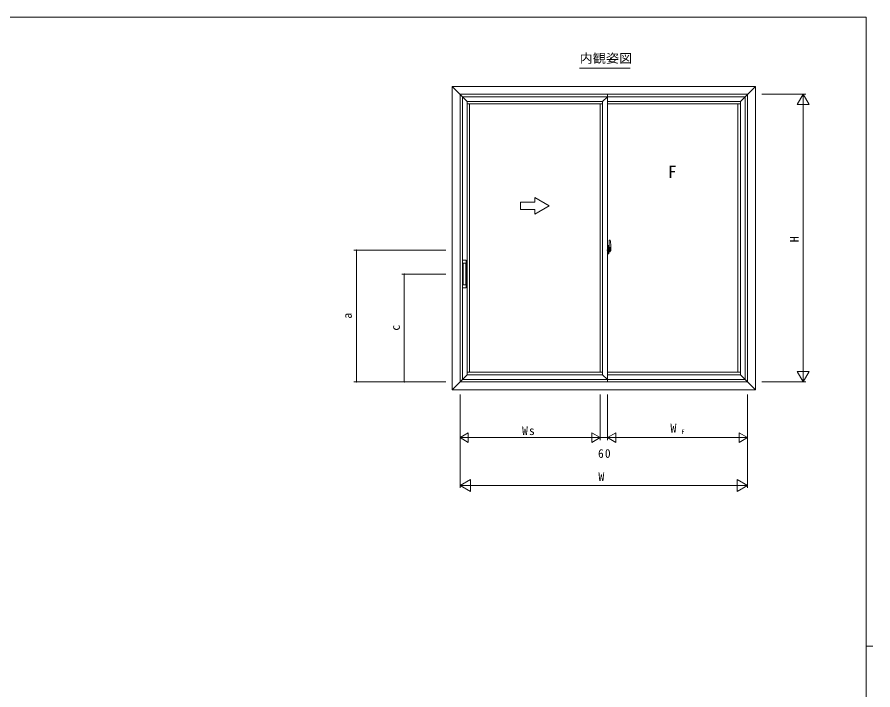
# Model space of a CAD drawing. Units: millimetres on the paper. Extents: x -420 to 373, y -297 to 267.
# Drawn here: x -2 to 355.1, y -16.3 to 264.4 of the extents above; entities that cross this region are included whole.
import ezdxf
from ezdxf.enums import TextEntityAlignment as Align

# ---------------------------------------------------------------- set-up
doc = ezdxf.new("R2010")
doc.units = ezdxf.units.MM
doc.linetypes.add('CHAIN2', pattern=[12, 9, -1, 1, -1])
for name, color, linetype, lineweight in [('0-1_YKK_ZWAK', 7, 'Continuous', 9), ('0-3_YKK_12', 2, 'Continuous', 9), ('0-4_YKK_D', 6, 'Continuous', 9), ('0-5_YKK_A1', 4, 'Continuous', 9)]:
    doc.layers.add(name, color=color, linetype=linetype, lineweight=lineweight)
doc.layers.add('0-2_USER1', color=3, linetype='Continuous')
doc.styles.add('ＭＳ ゴシック', font='')
doc.styles.get('ＭＳ ゴシック').set_extended_font_data('MS Gothic')

msp = doc.modelspace()

# ---------------------------------------------------------------- linework, layer by layer
at = {"layer": '0-1_YKK_ZWAK'}
for p, q in [((352.3, 264.4), (-417.7, 264.4)), ((352.3, 264.4), (352.3, -260.6)), ((352.3, 1.9), (355.1, 1.9))]:
    msp.add_line(p, q, dxfattribs=at)
at = {"layer": '0-3_YKK_12'}
msp.add_line((232.682, 243.134), (253.802, 243.134), dxfattribs=at)
at = {"layer": '0-4_YKK_D'}
for p, q in [((308.787, 232.206), (327.052, 232.206)), ((326.052, 232.206), (323.552, 227.876)), ((326.052, 232.206), (328.552, 227.876)), ((326.052, 232.206), (326.052, 223.546)), ((323.552, 227.876), (328.552, 227.876)), ((326.052, 117.206), (326.052, 227.206)), ((176.817, 167.206), (138.552, 167.206)), ((139.552, 112.206), (139.552, 167.206)), ((176.817, 157.206), (158.552, 157.206)), ((159.552, 157.206), (159.552, 112.206)), ((326.052, 112.206), (326.052, 120.867)), ((326.052, 112.206), (323.552, 116.537)), ((328.552, 116.537), (323.552, 116.537)), ((326.052, 112.206), (328.552, 116.537)), ((176.817, 112.206), (138.552, 112.206)), ((176.817, 112.206), (158.552, 112.206)), ((308.787, 112.206), (327.052, 112.206)), ((182.802, 106.921), (182.802, 87.956)), ((182.802, 106.921), (182.802, 67.956)), ((241.302, 106.921), (241.302, 87.956)), ((241.302, 106.921), (241.302, 87.956)), ((244.302, 106.921), (244.302, 87.956)), ((244.302, 106.921), (244.302, 87.956)), ((302.802, 106.921), (302.802, 87.956)), ((302.802, 106.921), (302.802, 67.956)), ((182.802, 88.956), (186.267, 90.956)), ((186.267, 86.956), (186.267, 90.956)), ((241.302, 88.956), (237.838, 90.956)), ((237.838, 90.956), (237.838, 86.956)), ((244.302, 88.956), (247.767, 90.956)), ((247.767, 86.956), (247.767, 90.956)), ((302.802, 88.956), (299.338, 90.956)), ((299.338, 90.956), (299.338, 86.956)), ((182.802, 88.956), (186.267, 86.956)), ((182.802, 88.956), (189.731, 88.956)), ((186.802, 88.956), (237.302, 88.956)), ((241.302, 88.956), (234.374, 88.956)), ((241.302, 88.956), (237.838, 86.956)), ((241.302, 88.956), (244.302, 88.956)), ((244.302, 88.956), (247.767, 86.956)), ((244.302, 88.956), (251.231, 88.956)), ((248.302, 88.956), (298.802, 88.956)), ((302.802, 88.956), (295.874, 88.956)), ((302.802, 88.956), (299.338, 86.956)), ((182.802, 68.956), (187.133, 71.456)), ((187.133, 66.456), (187.133, 71.456)), ((302.802, 68.956), (298.472, 71.456)), ((298.472, 71.456), (298.472, 66.456)), ((182.802, 68.956), (187.133, 66.456)), ((182.802, 68.956), (191.463, 68.956)), ((187.802, 68.956), (297.802, 68.956)), ((302.802, 68.956), (294.142, 68.956)), ((302.802, 68.956), (298.472, 66.456))]:
    msp.add_line(p, q, dxfattribs=at)
for centre, start, end in [((139.552, 167.206), 90, 270), ((139.552, 167.206), 270, 90), ((159.552, 157.206), 90, 270), ((159.552, 157.206), 270, 90), ((139.552, 112.206), 90, 270), ((139.552, 112.206), 270, 90), ((159.552, 112.206), 90, 270), ((159.552, 112.206), 270, 90)]:
    msp.add_arc(centre, 0.106, start, end, dxfattribs=at)
at = {"layer": '0-5_YKK_A1'}
for p, q in [((179.552, 235.456), (185.802, 229.206)), ((179.552, 108.956), (179.552, 235.456)), ((182.802, 112.206), (182.802, 232.206)), ((302.802, 232.206), (182.802, 232.206)), ((244.302, 112.206), (244.302, 232.206)), ((299.802, 229.206), (306.052, 235.456)), ((302.802, 112.206), (302.802, 232.206)), ((183.802, 113.206), (183.802, 231.206)), ((301.802, 231.206), (183.802, 231.206)), ((242.302, 229.206), (244.302, 231.206)), ((244.302, 229.206), (299.802, 229.206)), ((301.802, 113.206), (301.802, 231.206)), ((242.302, 228.206), (185.802, 228.206)), ((186.802, 116.206), (186.802, 228.206)), ((241.302, 116.206), (241.302, 228.206)), ((299.802, 228.206), (244.302, 228.206)), ((298.802, 116.206), (298.802, 228.206)), ((220.052, 185.652), (214.052, 189.116)), ((214.052, 187.152), (214.052, 189.116)), ((220.052, 185.652), (214.052, 182.187)), ((214.052, 182.187), (214.052, 184.152)), ((244.727, 169.117), (244.302, 169.131)), ((244.302, 169.131), (244.302, 165.631)), ((244.437, 167.871), (244.437, 167.801)), ((244.462, 167.896), (244.622, 167.896)), ((244.647, 167.871), (244.647, 167.801)), ((244.727, 169.117), (244.727, 168.131)), ((244.727, 169.086), (244.727, 168.131)), ((244.752, 169.086), (244.727, 169.086)), ((244.727, 168.131), (244.853, 168.127)), ((244.727, 168.131), (244.852, 168.131)), ((244.752, 169.111), (244.752, 168.156)), ((244.752, 169.111), (244.827, 169.111)), ((244.752, 168.156), (244.877, 168.156)), ((244.852, 168.131), (244.852, 168.156)), ((244.877, 169.061), (244.877, 168.156)), ((244.877, 167.789), (244.877, 168.102)), ((244.978, 167.955), (244.877, 167.956)), ((245.002, 171.356), (245.002, 168.096)), ((245.002, 168.136), (245.002, 167.577)), ((245.002, 168.096), (245.017, 168.096)), ((245.002, 167.577), (245.002, 167.93)), ((245.002, 167.639), (245.002, 167.874)), ((245.017, 168.096), (245.017, 167.799)), ((245.462, 171.365), (245.028, 171.381)), ((245.077, 167.971), (245.077, 168.021)), ((245.115, 168.249), (245.502, 168.249)), ((245.477, 168.176), (245.115, 168.176)), ((245.477, 167.197), (245.477, 168.176)), ((245.502, 167.189), (245.502, 168.249)), ((245.702, 169.111), (245.702, 166.894)), ((244.302, 167.519), (244.317, 167.519)), ((244.302, 167.194), (244.317, 167.194)), ((244.317, 167.741), (244.317, 166.672)), ((244.317, 167.741), (244.317, 167.735)), ((244.332, 167.755), (244.793, 167.739)), ((244.793, 166.674), (244.332, 166.657)), ((244.352, 166.781), (244.352, 166.724)), ((244.377, 166.806), (244.727, 166.806)), ((244.727, 166.699), (244.377, 166.699)), ((244.622, 167.776), (244.462, 167.776)), ((244.727, 166.631), (244.853, 166.636)), ((244.727, 165.676), (244.727, 166.631)), ((244.727, 166.631), (244.852, 166.631)), ((244.752, 165.676), (244.727, 165.676)), ((244.752, 166.781), (244.752, 166.724)), ((244.752, 165.651), (244.752, 166.606)), ((244.752, 166.606), (244.877, 166.606)), ((244.752, 165.651), (244.827, 165.651)), ((244.817, 167.715), (244.817, 166.698)), ((244.829, 167.716), (244.829, 167.047)), ((244.852, 166.631), (244.852, 166.606)), ((244.877, 166.661), (244.877, 166.974)), ((244.877, 166.806), (244.978, 166.808)), ((244.877, 165.701), (244.877, 166.606)), ((244.907, 167.354), (245.077, 167.354)), ((245.002, 167.681), (245.077, 167.681)), ((245.002, 166.833), (245.002, 167.354)), ((245.002, 167.354), (245.002, 166.556)), ((245.017, 167.799), (245.192, 167.799)), ((245.077, 167.799), (245.077, 167.577)), ((245.077, 167.354), (245.077, 166.556)), ((245.077, 167.354), (245.077, 167.354)), ((245.177, 167.354), (245.077, 167.354)), ((245.077, 167.279), (245.077, 167.354)), ((245.177, 167.279), (245.077, 167.279)), ((245.077, 167.234), (245.077, 167.279)), ((245.177, 167.234), (245.077, 167.234)), ((245.077, 167.04), (245.077, 167.234)), ((245.077, 167.21), (245.077, 166.94)), ((245.177, 167.04), (245.077, 167.04)), ((245.077, 166.986), (245.077, 167.04)), ((245.177, 166.986), (245.077, 166.986)), ((245.077, 166.981), (245.077, 166.986)), ((245.077, 166.981), (245.077, 166.851)), ((245.077, 166.94), (245.09, 166.94)), ((245.077, 166.851), (245.077, 166.838)), ((245.077, 166.838), (245.077, 166.787)), ((245.277, 166.518), (245.115, 166.518)), ((245.115, 166.443), (245.302, 166.443)), ((245.412, 166.746), (245.124, 166.746)), ((245.177, 167.354), (245.177, 167.552)), ((245.177, 167.468), (245.192, 167.468)), ((245.177, 167.354), (245.177, 167.354)), ((245.177, 167.279), (245.177, 167.354)), ((245.177, 167.234), (245.177, 167.279)), ((245.177, 167.04), (245.177, 167.234)), ((245.177, 166.986), (245.177, 167.04)), ((245.177, 166.981), (245.177, 166.986)), ((245.412, 166.892), (245.177, 166.892)), ((245.192, 167.799), (245.192, 166.981)), ((245.192, 167.016), (245.232, 167.016)), ((245.232, 167.016), (245.232, 166.981)), ((245.232, 167.009), (245.447, 167.009)), ((245.302, 166.493), (245.302, 166.443)), ((245.412, 166.94), (245.447, 166.94)), ((245.412, 166.762), (245.412, 166.892)), ((245.412, 166.746), (245.412, 166.762)), ((245.447, 167.009), (245.447, 166.837)), ((245.654, 166.844), (245.447, 166.837)), ((245.501, 167.139), (245.502, 167.186)), ((245.502, 167.186), (245.502, 167.189)), ((245.502, 167.15), (245.502, 167.186)), ((183.902, 162.931), (183.902, 151.481)), ((185.302, 163.031), (184.002, 163.031)), ((184.127, 161.606), (184.127, 152.806)), ((185.077, 161.706), (184.227, 161.706)), ((185.177, 161.606), (185.177, 152.806)), ((185.402, 151.481), (185.402, 162.931)), ((184.002, 151.381), (185.302, 151.381)), ((185.077, 152.706), (184.227, 152.706)), ((185.802, 115.206), (179.552, 108.956)), ((242.302, 116.206), (185.802, 116.206)), ((242.302, 115.206), (244.302, 113.206)), ((299.802, 116.206), (244.302, 116.206)), ((299.802, 115.206), (306.052, 108.956)), ((302.802, 112.206), (182.802, 112.206)), ((301.802, 113.206), (183.802, 113.206)), ((306.052, 108.956), (179.552, 108.956))]:
    msp.add_line(p, q, dxfattribs=at)
at = {"layer": '0-5_YKK_A1', "linetype": 'CHAIN2'}
msp.add_line((244.138, 167.206), (245.892, 167.206), dxfattribs=at)
at = {"layer": '0-5_YKK_A1'}
for points in [[(306.052, 108.956), (306.052, 235.456), (179.552, 235.456)], [(299.802, 229.206), (299.802, 115.206), (244.302, 115.206)], [(214.052, 187.152), (208.052, 187.152), (208.052, 184.152), (214.052, 184.152)], [(245.077, 168.139), (245.077, 167.799), (245.077, 167.577)], [(244.727, 166.631), (244.727, 165.646), (244.302, 165.631)], [(244.317, 167.741), (244.319, 167.748), (244.325, 167.754), (244.333, 167.755)], [(244.333, 166.658), (244.325, 166.659), (244.319, 166.664), (244.317, 166.672)], [(244.816, 167.723), (244.817, 167.719), (244.817, 167.715)], [(244.817, 166.698), (244.817, 166.694), (244.816, 166.689)], [(244.829, 167.716), (244.83, 167.716), (244.838, 167.717), (244.848, 167.723), (244.86, 167.735), (244.873, 167.762), (244.877, 167.789)], [(244.877, 166.974), (244.877, 166.982), (244.87, 167.011), (244.863, 167.024), (244.853, 167.036), (244.845, 167.042), (244.835, 167.046), (244.829, 167.047)], [(245.077, 167.577), (244.907, 167.577), (244.907, 167.379)], [(245.077, 167.379), (244.907, 167.379), (244.907, 167.354)], [(245.077, 167.577), (245.148, 167.57), (245.177, 167.552)], [(245.077, 167.379), (245.148, 167.372), (245.177, 167.354)], [(245.412, 166.892), (245.412, 166.981), (245.177, 166.981), (245.077, 166.981)], [(245.081, 166.771), (245.078, 166.779), (245.077, 166.787)], [(245.081, 166.771), (245.084, 166.765), (245.088, 166.759), (245.099, 166.751), (245.114, 166.746), (245.131, 166.746), (245.142, 166.748), (245.154, 166.751), (245.177, 166.761), (245.177, 166.762)], [(245.302, 166.443), (245.324, 166.474), (245.335, 166.49)]]:
    msp.add_lwpolyline(points, dxfattribs=at)
msp.add_lwpolyline([(242.302, 115.206), (185.802, 115.206), (185.802, 229.206), (242.302, 229.206)], close=True, dxfattribs=at)
for centre, radius, start, end in [((244.462, 167.871), 0.025, 90, 180), ((244.622, 167.871), 0.025, 0, 90), ((244.827, 169.061), 0.05, 0, 90), ((244.852, 168.102), 0.025, 0, 88), ((244.977, 167.93), 0.025, 0, 88.99998), ((245.027, 171.356), 0.025, 88, 180), ((245.115, 168.136), 0.113, 90, 180), ((245.115, 168.139), 0.0375, 90, 180), ((245.46, 171.315), 0.05, 9.79346, 88), ((245.477, 168.201), 0.025, 270, 0), ((232.452, 169.07), 13.25, 0.17856, 9.79346), ((244.377, 166.781), 0.025, 90, 180), ((244.377, 166.724), 0.025, 180, 270), ((244.462, 167.801), 0.025, 180, 270), ((244.622, 167.801), 0.025, 270, 0), ((244.727, 166.781), 0.025, 0, 90), ((244.727, 166.724), 0.025, 270, 0), ((244.792, 167.714), 0.0254, 22.09753, 91.00793), ((244.792, 166.699), 0.0256, 269.33273, 337.56177), ((244.827, 165.701), 0.05, 270, 0), ((244.852, 166.661), 0.025, 271.99998, 0), ((244.977, 166.833), 0.025, 270.99997, 0), ((245.115, 166.556), 0.113, 180, 270), ((245.172, 166.987), 0.095, 183.2594, 273.08768), ((245.115, 166.556), 0.0375, 180, 270), ((244.592, 167.07), 0.88, 321.17381, 347.94702), ((245.277, 166.493), 0.025, 0, 90), ((244.554, 167.05), 0.933, 323.36708, 346.8425), ((244.195, 167.128), 1.307, 330.76877, 347.14854), ((244.592, 167.07), 0.88, 347.94702, 350.0179), ((244.006, 167.156), 1.472, 350.6691, 1.57924), ((244.554, 167.05), 0.933, 346.8425, 351.37085), ((244.195, 167.128), 1.307, 347.14854, 0.46379), ((244.026, 167.187), 1.476, 349.18681, 0.08105), ((245.652, 166.894), 0.05, 271.99998, 0), ((184.002, 162.931), 0.1, 90, 180), ((184.227, 161.606), 0.1, 90, 180), ((185.077, 161.606), 0.1, 0, 90), ((185.302, 162.931), 0.1, 0, 90), ((184.002, 151.481), 0.1, 180, 270), ((184.227, 152.806), 0.1, 180, 270), ((185.077, 152.806), 0.1, 270, 0), ((185.302, 151.481), 0.1, 270, 0)]:
    msp.add_arc(centre, radius, start, end, dxfattribs=at)

# ---------------------------------------------------------------- texts
at = {"layer": '0-2_USER1', "style": 'ＭＳ ゴシック', "width": 1.1}
msp.add_text('内観姿図', height=3.666, dxfattribs=at).set_placement((232.682, 244.234), align=Align.BOTTOM_LEFT)
at = {"layer": '0-4_YKK_D', "color": 3, "style": 'ＭＳ ゴシック'}
for s, p in [('H', (325.252, 170.481)), ('a', (138.752, 138.563)), ('c', (158.752, 133.563))]:
    msp.add_text(s, height=3.666, rotation=90, dxfattribs=at).set_placement(p, align=Align.BOTTOM_LEFT)
for p in [(270.599, 89.956), (240.534, 69.756)]:
    msp.add_text('W', height=3.666, dxfattribs=at).set_placement(p, align=Align.BOTTOM_LEFT)
at = {"layer": '0-4_YKK_D', "color": 4, "style": 'ＭＳ ゴシック'}
msp.add_text('F', height=1.833, dxfattribs=at).set_placement((275.137, 89.956), align=Align.BOTTOM_LEFT)
at = {"layer": '0-4_YKK_D', "color": 3, "char_height": 3.666, "attachment_point": 7, "style": 'ＭＳ ゴシック'}
for s, insert in [('\\T1.21;\\W0.95;Ws', (208.715, 89.956)), ('\\T1.21;\\W0.95;60', (240.402, 80.456))]:
    msp.add_mtext(s, dxfattribs=dict(at, insert=insert))
at = {"layer": '0-5_YKK_A1', "color": 2, "style": 'ＭＳ ゴシック'}
msp.add_text('F', height=5.132, dxfattribs=at).set_placement((269.64, 195.765), align=Align.BOTTOM_LEFT)

doc.saveas('drawing.dxf')
